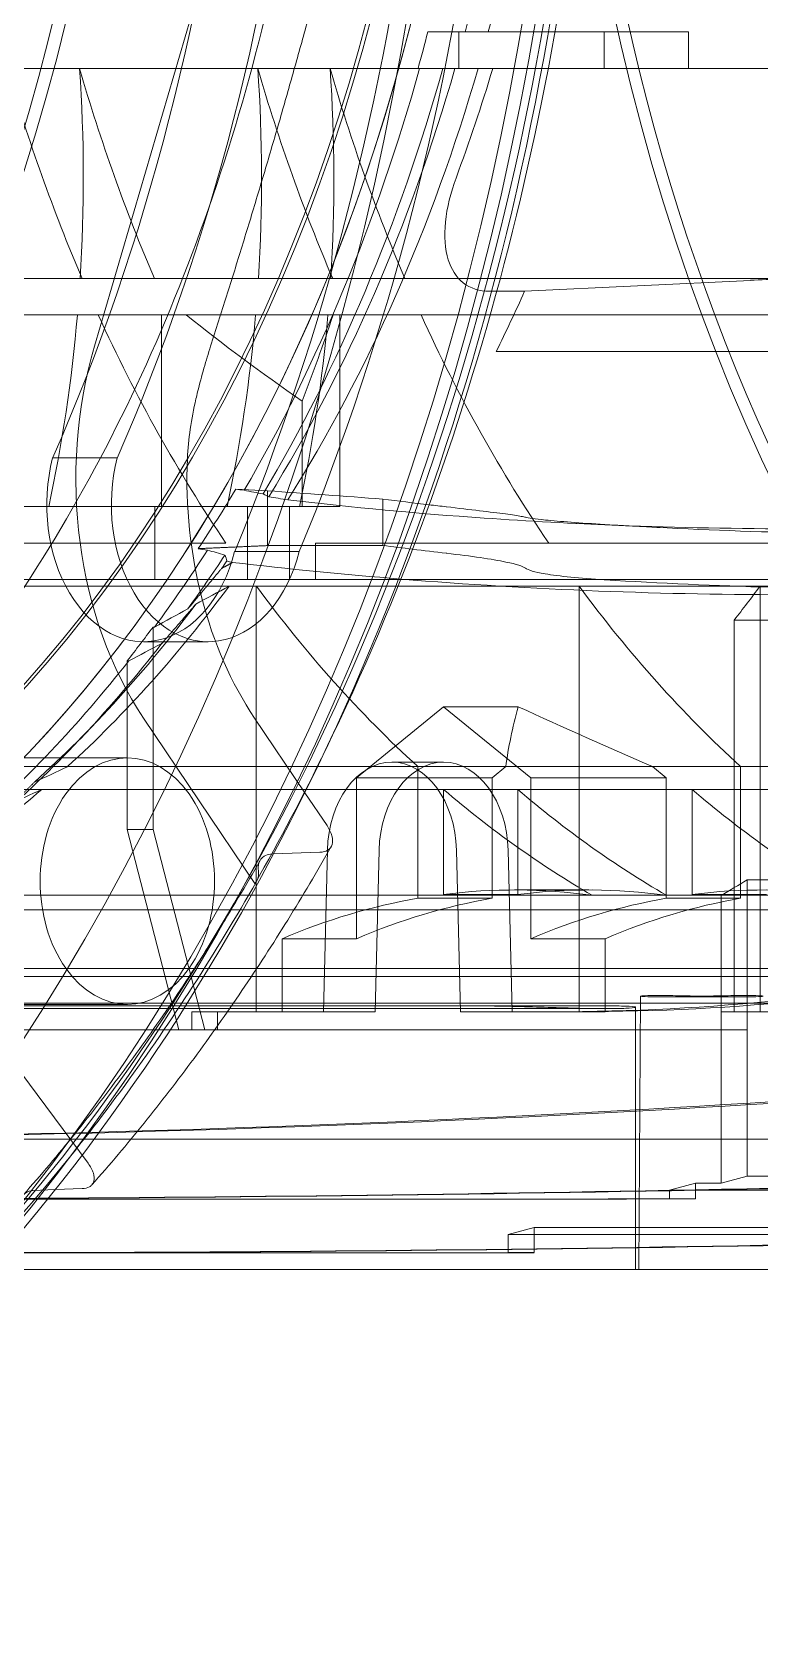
# Model space of a CAD drawing. Header units: millimetres. Extents: x -6314 to 11113, y -129 to 3675.
# Drawn here: x -4029.65 to -4021.68, y 2192 to 2209.55 of the extents above; entities that cross this region are included whole.
import ezdxf

# ---------------------------------------------------------------- set-up
doc = ezdxf.new("R2010")
doc.units = ezdxf.units.MM
doc.layers.add('Equipment', color=123, linetype='Continuous')

# ---------------------------------------------------------------- blocks, each defined once
blk = doc.blocks.new('A$C161d446f')
at = {"layer": 'Equipment', "linetype": 'Continuous', "lineweight": 0, "extrusion": (0, 1, 0)}
for p, q in [((-43.157, 528.618), (-44.429, 532.96)), ((-48.737, 532.061), (-49.66, 532.061)), ((-49.66, 531.661), (-49.66, 532.061)), ((-48.737, 532.061), (-48.199, 532.061)), ((-48.737, 531.661), (-48.737, 532.061)), ((-48.199, 532.061), (-47.148, 532.061)), ((-47.148, 532.061), (-47.148, 531.661)), ((-47.148, 532.061), (-46.808, 532.061)), ((-49.66, 531.661), (-52.258, 531.661)), ((-49.66, 531.661), (-48.737, 531.661)), ((-48.125, 531.661), (-48.737, 531.661)), ((-47.148, 531.661), (-48.125, 531.661)), ((-46.7, 531.661), (-47.148, 531.661)), ((-45.737, 531.661), (-46.7, 531.661)), ((-45.737, 531.661), (-44.945, 531.661)), ((-42.993, 531.661), (-44.945, 531.661)), ((-42.993, 531.661), (-42.201, 531.661)), ((-53.078, 529.361), (-46.557, 529.361)), ((-47.866, 529.22), (-50.341, 529.34)), ((-45.765, 529.361), (-46.557, 529.361)), ((-45.765, 529.361), (-43.813, 529.361)), ((-43.021, 529.361), (-43.813, 529.361)), ((-43.021, 529.361), (-35.809, 529.361)), ((-47.866, 529.22), (-47.562, 529.22)), ((-47.562, 529.22), (-47.484, 529.22)), ((-46.733, 528.961), (-53.255, 528.961)), ((-46.733, 528.961), (-45.842, 528.961)), ((-45.842, 528.961), (-45.77, 528.961)), ((-45.842, 526.861), (-45.842, 528.961)), ((-44.161, 528.961), (-45.77, 528.961)), ((-44.161, 528.961), (-43.891, 528.961)), ((-43.891, 528.961), (-43.198, 528.961)), ((-43.891, 528.961), (-43.891, 526.861)), ((-35.985, 528.961), (-43.198, 528.961)), ((-53.94, 528.561), (-50.341, 528.561)), ((-47.556, 528.561), (-50.341, 528.561)), ((-45.43, 526.861), (-45.43, 528.017)), ((-42.699, 527.394), (-43.406, 527.394)), ((-45.052, 527.034), (-44.704, 527.053)), ((-46.314, 526.944), (-46.314, 526.435)), ((-45.052, 526.434), (-45.052, 527.034)), ((-45.43, 526.861), (-45.842, 526.861)), ((-43.891, 526.861), (-45.43, 526.861)), ((-45.293, 526.061), (-45.293, 526.861)), ((-44.834, 526.861), (-44.834, 526.061)), ((-42.656, 526.861), (-43.891, 526.861)), ((-43.817, 526.061), (-43.817, 526.861)), ((-41.864, 526.861), (-42.656, 526.861)), ((-48.365, 526.68), (-49.428, 526.627)), ((-52.445, 526.461), (-48.132, 526.461)), ((-45.577, 526.461), (-48.132, 526.461)), ((-45.577, 526.061), (-45.577, 526.461)), ((-44.692, 526.368), (-45.399, 526.368)), ((-44.596, 526.461), (-37.384, 526.461)), ((-50.445, 525.99), (-52.778, 525.99)), ((-50.844, 526.061), (-27.618, 526.061)), ((-50.445, 525.99), (-44.63, 525.99)), ((-50.445, 525.99), (-50.445, 521.327)), ((-48.465, 525.99), (-48.465, 521.327)), ((-44.929, 521.327), (-44.929, 525.99)), ((-37.717, 525.99), (-44.63, 525.99)), ((-53.697, 525.618), (-50.162, 525.618)), ((-50.162, 521.327), (-50.162, 525.618)), ((-43.798, 525.542), (-43.814, 525.542)), ((-43.798, 523.325), (-43.798, 525.542)), ((-43.695, 525.381), (-44.402, 525.381)), ((-43.531, 525.171), (-43.515, 525.171)), ((-43.515, 523.325), (-43.515, 525.171)), ((-47.934, 523.889), (-46.98, 524.669)), ((-46.98, 524.669), (-47.797, 524.669)), ((-46.98, 524.669), (-46.025, 523.889)), ((-44.91, 524.543), (-45.46, 523.726)), ((-44.914, 522.731), (-43.694, 524.543)), ((-43.238, 524.567), (-43, 524.315)), ((-46.98, 524.061), (-46.414, 524.061)), ((-43.517, 524.108), (-41.396, 524.108)), ((-42.862, 524.012), (-69.482, 524.012)), ((-50.233, 522.57), (-50.233, 524.012)), ((-49.269, 524.012), (-49.419, 523.889)), ((-49.419, 523.889), (-49.419, 522.57)), ((-49.419, 523.889), (-47.934, 523.889)), ((-47.934, 522.127), (-47.934, 523.889)), ((-47.51, 523.889), (-47.661, 524.012)), ((-47.51, 522.57), (-47.51, 523.889)), ((-46.025, 523.889), (-47.51, 523.889)), ((-46.697, 524.012), (-46.697, 522.57)), ((-46.025, 523.889), (-46.025, 522.127)), ((-42.862, 524.012), (-39.484, 524.012)), ((-69.199, 523.762), (-42.579, 523.762)), ((-49.702, 522.612), (-49.702, 523.762)), ((-47.793, 523.762), (-47.793, 522.612)), ((-46.98, 522.612), (-46.98, 523.762)), ((-45.46, 523.726), (-45.703, 523.367)), ((-39.767, 523.762), (-42.579, 523.762)), ((-44.364, 521.127), (-43.798, 523.325)), ((-43.515, 523.325), (-44.081, 521.127)), ((-43.798, 523.325), (-43.515, 523.325)), ((-47.686, 523.096), (-47.73, 521.327)), ((-47.164, 521.327), (-47.121, 523.096)), ((-46.229, 521.327), (-46.273, 523.096)), ((-45.707, 523.096), (-45.664, 521.327)), ((-45.626, 523.074), (-45.117, 523.056)), ((-45.117, 523.056), (-45.086, 523.054)), ((-50.303, 522.773), (-51.293, 522.773)), ((-50.303, 521.327), (-50.303, 522.773)), ((-48.571, 522.661), (-47.758, 522.661)), ((-51.01, 522.603), (-50.02, 522.603)), ((-50.515, 522.612), (-49.702, 522.612)), ((-50.233, 522.57), (-49.419, 522.57)), ((-40.953, 522.603), (-50.02, 522.603)), ((-50.02, 521.327), (-50.02, 522.603)), ((-47.793, 522.612), (-46.98, 522.612)), ((-47.51, 522.57), (-46.697, 522.57)), ((-67.29, 522.445), (-40.67, 522.445)), ((-48.748, 522.127), (-47.934, 522.127)), ((-48.748, 521.327), (-48.748, 522.127)), ((-46.025, 522.127), (-45.212, 522.127)), ((-45.212, 522.127), (-45.212, 521.327)), ((-39.185, 521.802), (-65.805, 521.802)), ((-65.522, 521.713), (-38.903, 521.713)), ((-50.283, 521.491), (-49.334, 521.491)), ((-49.137, 521.498), (-49.118, 518.504)), ((-39.697, 521.42), (-64.108, 521.42)), ((-50.303, 521.327), (-54.687, 521.327)), ((-50.303, 521.127), (-50.303, 521.327)), ((-50.02, 521.327), (-50.303, 521.327)), ((-50.02, 521.327), (-50.02, 521.127)), ((-49.082, 518.504), (-49.082, 521.377)), ((-48.818, 521.391), (-39.414, 521.391)), ((-48.748, 521.361), (-38.707, 521.361)), ((-47.73, 521.327), (-48.748, 521.327)), ((-47.73, 521.327), (-47.164, 521.327)), ((-45.212, 521.327), (-46.229, 521.327)), ((-44.929, 521.327), (-45.212, 521.327)), ((-44.505, 521.327), (-44.929, 521.327)), ((-44.505, 521.327), (-44.222, 521.327)), ((-44.505, 521.127), (-44.505, 521.327)), ((-44.222, 521.327), (-44.222, 521.127)), ((-43.517, 521.408), (-41.396, 521.408)), ((-50.303, 521.127), (-44.472, 521.127)), ((-50.303, 519.931), (-50.303, 521.127)), ((-50.02, 519.931), (-50.02, 521.127)), ((-44.472, 521.127), (-44.364, 521.127)), ((-44.081, 521.127), (-44.364, 521.127)), ((-44.081, 521.127), (-38.141, 521.127)), ((-43.087, 519.667), (-42.254, 520.788)), ((-50.303, 519.931), (-43.556, 519.931)), ((-50.303, 519.526), (-50.303, 519.931)), ((-50.02, 519.448), (-50.02, 519.931)), ((-43.556, 519.931), (-42.313, 519.931)), ((-50.303, 519.526), (-51.293, 519.526)), ((-50.02, 519.448), (-50.303, 519.526)), ((-58.024, 519.371), (-49.738, 519.371)), ((-49.738, 519.448), (-50.02, 519.448)), ((-49.738, 519.277), (-49.738, 519.448)), ((-49.738, 519.448), (-49.455, 519.371)), ((-49.738, 519.371), (-49.455, 519.371)), ((-49.455, 519.371), (-49.455, 519.277)), ((-42.729, 519.379), (-43.02, 519.389)), ((-42.48, 519.37), (-42.729, 519.379)), ((-49.455, 519.277), (-49.738, 519.277)), ((-48.394, 519.275), (-42.647, 519.275)), ((-42.647, 519.275), (-40.404, 519.275)), ((-47.97, 518.962), (-57.021, 518.962)), ((-56.738, 518.885), (-47.97, 518.885)), ((-47.97, 518.688), (-47.97, 518.962)), ((-47.97, 518.962), (-47.687, 518.885)), ((-47.97, 518.885), (-47.687, 518.885)), ((-47.687, 518.885), (-47.687, 518.688)), ((-47.687, 518.688), (-47.97, 518.688)), ((-46.768, 518.686), (-42.156, 518.686)), ((-52.495, 518.504), (-41.996, 518.504))]:
    blk.add_line(p, q, dxfattribs=at)
at = {"layer": 'Equipment', "linetype": 'Continuous', "lineweight": 0}
for centre, major_axis, ratio, start_param, end_param in [((-30.787, 537.961), (0, 25), 0.707107, 0, 2.675588), ((-30.646, 537.961), (0, 25), 0.707107, 0, 2.666613), ((-29.373, 537.961), (0, 25), 0.707107, 0, 2.583794), ((-61.942, 537.961), (0, -19.2), 0.707107, 0, 3.195786), ((-61.942, 537.961), (0, -19.376), 0.707107, 0.040975, 3.100618), ((-35.129, 537.961), (0, 16.6), 0.707107, -4.712389, 1.570796), ((-30.646, 537.961), (0, -18), 0.707107, -1.506816, -0.063981), ((-30.221, 537.961), (0, -18), 0.707107, -1.506816, -0.063981), ((-30.08, 537.961), (0, -17.946), 0.707107, -1.50653, -0.064267), ((-35.171, 537.961), (0, -17.2), 0.707107, -1.461834, -0.108985), ((-31.39, 537.941), (0, -20), 0.707107, -1.428194, -1.015267), ((-30.646, 537.961), (0, -23), 0.707107, -1.400949, -1.042512), ((-56.596, 537.961), (0, 16.6), 0.707107, -2.115392, -1.960072), ((-36.218, 530.461), (0, -12.4), 0.707107, -1.667667, -1.481914), ((-53.853, 537.961), (0, 16.6), 0.707107, -2.115392, -1.960072), ((-52.425, 529.339), (3, -0.074), 0.024678, 0.803461, 1.106944), ((-56.596, 537.961), (0, 16.6), 0.707107, -2.336121, -2.143812), ((-38.55, 537.961), (0, 16.6), 0.517638, -4.139373, -4.070081), ((-71.108, 537.961), (-32.069, 0), 0.517638, 2.499284, 2.568577), ((-36.218, 530.461), (0, -12.4), 0.707107, -1.449476, -1.276175), ((-45.64, 527.164), (0, 3.8), 0.707107, -2.33176, -1.178097), ((-43.695, 526.881), (0, -1.5), 0.707107, -1.221736, 1.919867), ((-52.978, 629.83), (0, -103.823), 0.707107, 0.081385, 0.08644), ((-52.978, 629.83), (0, -103.823), 0.707107, 0.08644, 0.090891), ((-44.876, 629.83), (-275.256, 0), 0.375637, 1.565572, 1.570158), ((-9.123, 637.462), (-42.92, -111.058), 0.281197, 0.21013, 0.21494), ((-86.488, 590.13), (-59.348, 55.225), 0.552522, 2.728243, 2.730223), ((-50.727, 629.83), (0, -103.934), 0.707107, 0.057395, 0.082555), ((-2.595, 632.51), (-49.346, -105.981), 0.263192, 0.219951, 0.221545), ((-50.727, 629.83), (0, -103.934), 0.707107, -0.001591, 0.057395), ((-51.988, 629.83), (0, -103.872), 0.707107, 0.019256, 0.044184), ((-56.596, 537.961), (0, 16.6), 0.707107, -2.568577, -2.376268), ((9.291, 724.536), (0, -212.687), 0.707107, -0.3667, -0.36411), ((17.006, 755.02), (0, -245.276), 0.707107, -0.358792, -0.356553), ((-71.108, 537.961), (-23.15, 15.554), 0.250492, -2.925439, -2.856147), ((-46.98, 523.061), (0, 1), 0.707107, -1.53589, 1.53589), ((-53.874, 537.961), (0, -16.6), 0.707107, 0.389275, 0.544596), ((87.24, 1090.706), (0, -595.929), 0.707107, -0.313171, -0.312264), ((-50.48, 510.261), (0, 12.4), 0.707107, -0.088882, 0.09687), ((-47.758, 510.261), (0, 12.4), 0.707107, -0.088882, 0.09687), ((-50.48, 510.261), (0, 12.4), 0.707107, -0.294622, -0.12132), ((-47.758, 510.261), (0, 12.4), 0.707107, -0.294622, -0.12132), ((-48.182, 570.527), (0, -49.2), 0.707107, -0.146869, 0), ((-50.02, 932.276), (0, -412.345), 0.707107, -0.060909, 0), ((-37.575, 932.276), (0, -412.345), 0.707107, -0.060909, 0), ((-39.484, 1549.088), (0, -1029.813), 0.707107, -0.024376, 0), ((-48.111, 1549.088), (0, -1029.813), 0.707107, -0.001845, 0), ((-41.394, 1534.199), (0, -1015.512), 0.707107, -0.024522, 0), ((-46.485, 1534.199), (0, -1015.513), 0.707107, -0.001674, 0)]:
    blk.add_ellipse(centre, major_axis=major_axis, ratio=ratio, start_param=start_param, end_param=end_param, dxfattribs=at)
at = {"layer": 'Equipment', "linetype": 'Continuous', "lineweight": 0, "extrusion": (0, 0, -1)}
for centre, major_axis, ratio, start_param, end_param in [((-30.787, 537.961), (0, -18), 0.707107, -3.141592653589794, 3.141592653589792), ((-30.08, 537.961), (0, -18), 0.707107, -3.141592653589794, 3.141592653589792), ((-35.171, 537.961), (0, -16.6), 0.707107, -4.712389, 1.570796), ((-35.171, 537.961), (0, -17.2), 0.707107, 0.138205, 1.432591), ((-31.551, 537.961), (0, 24.272), 0.707107, -2.173581, -1.677896), ((-30.683, 537.941), (0, 20), 0.707107, -2.126326, -1.713398), ((-36.498, 537.961), (0, 16.6), 0.707107, -1.934161, -1.80176), ((-36.135, 537.961), (0, 16.743), 0.707107, -1.930927, -1.799759), ((-31.353, 537.961), (0, 23), 0.707107, -2.099081, -1.740643), ((-35.383, 537.961), (0, 17.2), 0.707107, -1.945803, -1.92093), ((-36.279, 537.961), (0, 16.6), 0.731799, -2.039586, -1.960072), ((-36.498, 537.961), (0, 16.6), 0.707107, -2.297216, -1.960072), ((-36.135, 537.961), (0, 16.743), 0.707107, -2.286941, -1.956583), ((-35.763, 537.961), (0, 17.057), 0.707107, -2.268658, -1.949094), ((-35.4, 537.961), (0, 17.2), 0.707107, -2.25873, -1.945803), ((-37.01, 530.461), (0, 12.4), 0.707107, -1.659678, -1.473926), ((-55.805, 537.961), (0, -16.6), 0.707107, -1.181521, -1.026201), ((-34.266, 530.461), (0, 12.4), 0.707107, -1.659678, -1.473926), ((-53.061, 537.961), (0, -16.6), 0.707107, -1.181521, -1.026201), ((-37.713, 537.961), (0, 16.6), 0.719449, -2.172764, -2.125318), ((-37.01, 530.461), (0, 12.4), 0.707107, -1.865418, -1.692117), ((-53.061, 537.961), (0, -16.6), 0.707107, -0.99778, -0.805472), ((-34.266, 530.461), (0, 12.4), 0.707107, -1.865418, -1.692117), ((-44.402, 526.881), (0, -1.5), 0.707107, -1.919867, 1.221736), ((-46.856, 527.164), (0, -3.8), 0.707107, -1.629601, -0.809833), ((-46.092, 648.529), (-2.38, -121.814), 0.373547, -0.080706, -0.076107), ((-46.286, 533.838), (17.159, 2.163), 0.401023, 1.529118, 1.534444), ((-34.973, 537.961), (0, 17.2), 0.731799, -2.307825, -2.257757), ((-52.978, 630.23), (0, -103.715), 0.707107, -0.084045, -0.08147), ((-52.978, 630.23), (0, -103.715), 0.707107, -0.090986, -0.084045), ((-98.131, 630.23), (279.802, 0), 0.375637, 1.379939, 1.384531), ((-44.816, 648.766), (-3.645, -122.038), 0.37022, -0.075007, -0.070414), ((-51.988, 630.23), (0, -103.666), 0.707107, -0.044272, -0.019294), ((-35.4, 537.961), (0, 17.2), 0.707107, -2.37753, -2.309055), ((-36.135, 537.961), (0, 16.743), 0.707107, -2.351006, -2.344088), ((-35.763, 537.961), (0, 17.057), 0.707107, -2.369494, -2.321157), ((-42.313, 537.961), (0, 16.6), 0.707107, -2.409168, -2.376268), ((-53.061, 537.961), (0, -16.6), 0.707107, -0.765325, -0.573016), ((-36.498, 537.961), (0, 16.6), 0.707107, -2.568577, -2.376268), ((-36.135, 537.961), (0, 16.743), 0.707107, -2.574059, -2.384413), ((9.819, 723.268), (0, -211.775), 0.707107, 0.366295, 0.368898), ((-35.383, 537.961), (0, 17.2), 0.707107, -2.409262, -2.37753), ((-35.763, 537.961), (0, 17.057), 0.707107, -2.585788, -2.401725), ((-35.4, 537.961), (0, 17.2), 0.707107, -2.590926, -2.409262), ((-38.55, 537.961), (23.15, 15.554), 0.250492, 2.142422, 2.211715), ((-43.517, 522.758), (0, 1.35), 0.707107, -5.497787, 0.785398), ((-46.414, 523.061), (0, 1), 0.707107, -1.53589, 1.53589), ((-31.551, 537.961), (0, 24.272), 0.707107, -2.249095, -2.173581), ((71.99, 1016.76), (0, -518.829), 0.707107, 0.317373, 0.318417), ((-55.783, 537.961), (0, -16.6), 0.707107, -0.544596, -0.389275), ((-53.061, 537.961), (0, -16.6), 0.707107, -0.544596, -0.389275), ((-36.498, 537.961), (0, -16.6), 0.707107, 0.389275, 0.544596), ((-45.566, 537.961), (0, -16.6), 0.707107, 0.389275, 0.415464), ((-48.571, 510.261), (0, 12.4), 0.707107, -0.09687, 0.088882), ((-51.294, 510.261), (0, 12.4), 0.707107, 0.12132, 0.294622), ((-48.571, 510.261), (0, 12.4), 0.707107, 0.12132, 0.294622), ((-48.465, 570.527), (0, -49.2), 0.707107, 0, 0.146869), ((-48.748, 537.961), (0, -16.6), 0.707107, -0.006024, 0.006024), ((-37.858, 932.276), (0, -412.345), 0.707107, 0, 0.060909), ((-50.303, 932.276), (0, -412.345), 0.707107, 0, 0.004608), ((-39.767, 1549.088), (0, -1029.813), 0.707107, 0, 0.024376), ((-48.394, 1549.088), (0, -1029.813), 0.707107, 0, 0.001845), ((-41.677, 1534.199), (0, -1015.512), 0.707107, 0, 0.024522), ((-46.768, 1534.199), (0, -1015.513), 0.707107, 0, 0.001674)]:
    blk.add_ellipse(centre, major_axis=major_axis, ratio=ratio, start_param=start_param, end_param=end_param, dxfattribs=at)
at = {"layer": 'Equipment', "linetype": 'Continuous', "lineweight": 0}
for points, knots in [([(-33.752, 562.607), (-34.836, 562.351), (-35.903, 561.956), (-38.715, 560.515), (-40.385, 559.204), (-43.36, 555.909), (-44.661, 553.915), (-46.752, 549.454), (-47.539, 546.984), (-48.52, 541.823), (-48.713, 539.132), (-48.485, 533.802), (-48.065, 531.162), (-46.651, 526.199), (-45.658, 523.876), (-43.192, 519.785), (-41.721, 518.016), (-39.641, 516.242), (-39.191, 515.894), (-38.73, 515.574)], [0.164917, 0.164917, 0.164917, 0.164917, 0.347571, 0.347571, 0.664352, 0.664352, 0.985584, 0.985584, 1.30825, 1.30825, 1.63103, 1.63103, 1.953779, 1.953779, 2.276569, 2.276569, 2.598959, 2.598959, 2.684966, 2.684966, 2.684966, 2.684966]), ([(-36.058, 561.411), (-37.816, 560.718), (-39.504, 559.613), (-42.534, 556.701), (-43.88, 554.908), (-46.105, 550.809), (-46.986, 548.508), (-48.197, 543.626), (-48.527, 541.045), (-48.601, 535.865), (-48.345, 533.266), (-47.274, 528.318), (-46.459, 525.969), (-44.358, 521.757), (-43.073, 519.896), (-40.165, 516.839), (-38.542, 515.647), (-36.58, 514.726), (-36.32, 514.614), (-36.058, 514.51)], [0.271976, 0.271976, 0.271976, 0.271976, 0.596781, 0.596781, 0.916057, 0.916057, 1.233439, 1.233439, 1.550623, 1.550623, 1.867864, 1.867864, 2.185056, 2.185056, 2.502364, 2.502364, 2.821203, 2.821203, 2.869617, 2.869617, 2.869617, 2.869617]), ([(-45.615, 535.941), (-45.493, 534.439), (-45.235, 532.96), (-44.465, 530.152), (-43.953, 528.822), (-42.716, 526.403), (-41.991, 525.313), (-40.386, 523.443), (-39.506, 522.664), (-37.659, 521.456), (-36.692, 521.027), (-35.711, 520.778)], [1.684965, 1.684965, 1.684965, 1.684965, 1.94084, 1.94084, 2.196715, 2.196715, 2.45259, 2.45259, 2.708464, 2.708464, 2.964339, 2.964339, 2.964339, 2.964339]), ([(-47.484, 529.22), (-47.374, 529.22), (-47.272, 529.252), (-47.117, 529.374), (-47.062, 529.465), (-46.995, 529.68), (-46.985, 529.823), (-47.016, 530.135), (-47.058, 530.303), (-47.116, 530.461)], [0, 0, 0, 0, 0.2330245, 0.2330245, 0.4660491, 0.4660491, 0.7314784, 0.7314784, 0.9969077, 0.9969077, 0.9969077, 0.9969077]), ([(-44.428, 528.618), (-44.403, 528.54), (-44.378, 528.459), (-44.331, 528.292), (-44.308, 528.206), (-44.286, 528.118)], [2.7987497, 2.7987497, 2.7987497, 2.7987497, 2.9219534, 2.9219534, 3.0503067, 3.0503067, 3.0503067, 3.0503067]), ([(-44.286, 528.118), (-44.28, 528.093), (-44.274, 528.067), (-44.216, 527.818), (-44.183, 527.599), (-44.174, 527.387)], [4.4756072, 4.4756072, 4.4756072, 4.4756072, 4.4993418, 4.4993418, 4.7078383, 4.7078383, 4.7078383, 4.7078383]), ([(-45.273, 526.935), (-45.979, 526.852), (-46.696, 526.786), (-47.908, 526.702), (-48.396, 526.676), (-48.889, 526.657)], [41.473701, 41.473701, 41.473701, 41.473701, 43.093974, 43.093974, 44.167904, 44.167904, 44.167904, 44.167904]), ([(-47.876, 526.744), (-47.904, 526.736), (-47.976, 526.726), (-48.248, 526.699), (-48.478, 526.682), (-48.743, 526.665)], [1.257125, 1.257125, 1.257125, 1.257125, 1.694393, 1.694393, 2.25733, 2.25733, 2.25733, 2.25733]), ([(-47.009, 526.859), (-47.274, 526.828), (-47.503, 526.801), (-47.733, 526.77), (-47.792, 526.761), (-47.852, 526.75), (-47.867, 526.747), (-47.876, 526.744)], [-6.784854, -6.784854, -6.784854, -6.784854, -6.222839, -6.222839, -5.939692, -5.939692, -5.78366, -5.78366, -5.78366, -5.78366]), ([(-47.876, 526.187), (-47.849, 526.208), (-47.779, 526.23), (-47.511, 526.286), (-47.281, 526.319), (-47.013, 526.35), (-47.011, 526.35), (-47.009, 526.35)], [1.265093, 1.265093, 1.265093, 1.265093, 1.696845, 1.696845, 2.26341, 2.26341, 2.267676, 2.267676, 2.267676, 2.267676]), ([(-48.743, 526.059), (-48.742, 526.059), (-48.741, 526.059), (-48.474, 526.076), (-48.243, 526.099), (-47.974, 526.144), (-47.903, 526.166), (-47.876, 526.187)], [2.260109, 2.260109, 2.260109, 2.260109, 2.262427, 2.262427, 2.828919, 2.828919, 3.261585, 3.261585, 3.261585, 3.261585]), ([(-45.703, 523.367), (-45.727, 523.33), (-45.747, 523.288), (-45.766, 523.221), (-45.766, 523.185), (-45.751, 523.134), (-45.733, 523.11), (-45.689, 523.084), (-45.658, 523.076), (-45.626, 523.074)], [0.8927724, 0.8927724, 0.8927724, 0.8927724, 0.9677326, 0.9677326, 1.0423291, 1.0423291, 1.1165033, 1.1165033, 1.1834615, 1.1834615, 1.1834615, 1.1834615]), ([(-45.749, 523.136), (-45.595, 522.863), (-45.436, 522.595), (-45.11, 522.069), (-44.943, 521.811), (-44.601, 521.306), (-44.426, 521.058), (-44.068, 520.574), (-43.885, 520.337), (-43.513, 519.875), (-43.323, 519.65), (-43.129, 519.431)], [2.2460003, 2.2460003, 2.2460003, 2.2460003, 2.2900507, 2.2900507, 2.3341012, 2.3341012, 2.3781517, 2.3781517, 2.4222021, 2.4222021, 2.4662526, 2.4662526, 2.4662526, 2.4662526]), ([(-45.086, 523.054), (-45.059, 523.05), (-45.034, 523.042), (-44.988, 523.014), (-44.966, 522.986), (-44.952, 522.939), (-44.95, 522.919), (-44.95, 522.898)], [-0.6799653, -0.6799653, -0.6799653, -0.6799653, -0.6207154, -0.6207154, -0.5323612, -0.5323612, -0.4840191, -0.4840191, -0.4840191, -0.4840191]), ([(-44.969, 522.984), (-44.815, 522.713), (-44.658, 522.448), (-44.334, 521.927), (-44.169, 521.672), (-43.831, 521.172), (-43.658, 520.927), (-43.304, 520.449), (-43.124, 520.215), (-42.757, 519.76), (-42.57, 519.538), (-42.379, 519.322)], [2.247182, 2.247182, 2.247182, 2.247182, 2.2908187, 2.2908187, 2.3344553, 2.3344553, 2.3780919, 2.3780919, 2.4217285, 2.4217285, 2.4653651, 2.4653651, 2.4653651, 2.4653651]), ([(-44.95, 522.898), (-44.956, 522.859), (-44.955, 522.82), (-44.94, 522.769), (-44.929, 522.749), (-44.914, 522.731)], [-0.3083535, -0.3083535, -0.3083535, -0.3083535, -0.2220133, -0.2220133, -0.1606167, -0.1606167, -0.1606167, -0.1606167]), ([(-44.931, 522.755), (-44.484, 521.97), (-44.002, 521.223), (-42.974, 519.818), (-42.429, 519.159), (-41.281, 517.94), (-40.68, 517.38), (-39.429, 516.367), (-38.78, 515.914), (-37.445, 515.124), (-36.758, 514.787), (-36.058, 514.51)], [2.2489161, 2.2489161, 2.2489161, 2.2489161, 2.3730562, 2.3730562, 2.4971963, 2.4971963, 2.6213364, 2.6213364, 2.7454765, 2.7454765, 2.8696166, 2.8696166, 2.8696166, 2.8696166]), ([(-50.283, 521.504), (-50.342, 521.504), (-50.394, 521.504), (-50.463, 521.501), (-50.48, 521.499), (-50.48, 521.496), (-50.463, 521.494), (-50.394, 521.491), (-50.343, 521.491), (-50.223, 521.491), (-50.148, 521.491), (-49.982, 521.494), (-49.893, 521.496), (-49.724, 521.499), (-49.634, 521.501), (-49.469, 521.504), (-49.393, 521.504), (-49.274, 521.504), (-49.222, 521.504), (-49.154, 521.501), (-49.137, 521.499), (-49.137, 521.496), (-49.154, 521.494), (-49.222, 521.491), (-49.274, 521.491), (-49.393, 521.491), (-49.469, 521.491), (-49.634, 521.494), (-49.724, 521.496), (-49.893, 521.499), (-49.982, 521.501), (-50.148, 521.504), (-50.223, 521.504), (-50.283, 521.504)], [0, 0, 0, 0, 0.126446, 0.126446, 0.252891, 0.252891, 0.379341, 0.379341, 0.50579, 0.50579, 0.632239, 0.632239, 0.758689, 0.758689, 0.885134, 0.885134, 1.01158, 1.01158, 1.138026, 1.138026, 1.264471, 1.264471, 1.39092, 1.39092, 1.51737, 1.51737, 1.643819, 1.643819, 1.770268, 1.770268, 1.896714, 1.896714, 2.02316, 2.02316, 2.02316, 2.02316]), ([(-48.818, 521.361), (-48.898, 521.362), (-48.967, 521.364), (-49.059, 521.37), (-49.082, 521.374), (-49.082, 521.381), (-49.059, 521.384), (-48.967, 521.389), (-48.898, 521.391), (-48.818, 521.391)], [-2.0346019, -2.0346019, -2.0346019, -2.0346019, -1.8650325, -1.8650325, -1.6954631, -1.6954631, -1.5259164, -1.5259164, -1.3563697, -1.3563697, -1.3563697, -1.3563697]), ([(-47.404, 521.391), (-47.484, 521.391), (-47.585, 521.389), (-47.807, 521.384), (-47.927, 521.381), (-48.153, 521.374), (-48.274, 521.37), (-48.496, 521.364), (-48.597, 521.362), (-48.677, 521.361)], [-2.7127394, -2.7127394, -2.7127394, -2.7127394, -2.5431927, -2.5431927, -2.373646, -2.373646, -2.2040766, -2.2040766, -2.0345072, -2.0345072, -2.0345072, -2.0345072]), ([(-43.129, 519.431), (-43.139, 519.443), (-43.146, 519.456), (-43.157, 519.494), (-43.154, 519.528), (-43.134, 519.592), (-43.112, 519.633), (-43.087, 519.667)], [0.1056034, 0.1056034, 0.1056034, 0.1056034, 0.1480067, 0.1480067, 0.2226033, 0.2226033, 0.2975634, 0.2975634, 0.2975634, 0.2975634]), ([(-43.02, 519.389), (-43.052, 519.39), (-43.082, 519.398), (-43.112, 519.415), (-43.121, 519.423), (-43.129, 519.431)], [0.00687429, 0.00687429, 0.00687429, 0.00687429, 0.07383252, 0.07383252, 0.10560344, 0.10560344, 0.10560344, 0.10560344]), ([(-42.35, 519.22), (-42.349, 519.241), (-42.35, 519.26), (-42.363, 519.304), (-42.384, 519.332), (-42.429, 519.358), (-42.454, 519.365), (-42.48, 519.37)], [-0.9333089, -0.9333089, -0.9333089, -0.9333089, -0.8849668, -0.8849668, -0.7966126, -0.7966126, -0.7373627, -0.7373627, -0.7373627, -0.7373627])]:
    blk.add_open_spline(points, degree=3, knots=knots, dxfattribs=at)
for points, weights in [([(-45.7, 532.96), (-45.127, 530.789), (-44.428, 528.618)], [1.00289094459, 1.01074552343, 1.00289094459]), ([(-45.052, 526.434), (-44.672, 526.417), (-44.293, 526.401)], [0.999999999443, 0.999999999488, 0.999999999627]), ([(-44.549, 526.184), (-44.608, 526.217), (-44.667, 526.249)], [1, 1.00000600603, 1.0000081381]), ([(-44.178, 525.74), (-44.367, 525.964), (-44.549, 526.184)], [1.01528126331, 1.02093654438, 1.02644646028]), ([(-44.266, 525.793), (-44.084, 525.58), (-43.895, 525.363)], [1, 1.00008088972, 1]), ([(-42.127, 523.471), (-42.315, 523.659), (-42.499, 523.843)], [1.01698195124, 1.02324696695, 1.02942576353])]:
    blk.add_rational_spline(points, weights, degree=2, dxfattribs=at)
for points in [[(-45.065, 526.97), (-45.046, 526.979), (-45.026, 526.989), (-45.005, 527)], [(-48.889, 526.657), (-49.545, 526.631), (-50.21, 526.618), (-50.884, 526.618)], [(-44.586, 526.329), (-44.594, 526.308), (-44.601, 526.287), (-44.607, 526.266)]]:
    blk.add_open_spline(points, degree=3, dxfattribs=at)

msp = doc.modelspace()

# ---------------------------------------------------------------- block references
at = {"xscale": -1}
msp.add_blockref('A$C161d446f', (-4072.123, 1677.491), dxfattribs=at)

doc.saveas('drawing.dxf')
